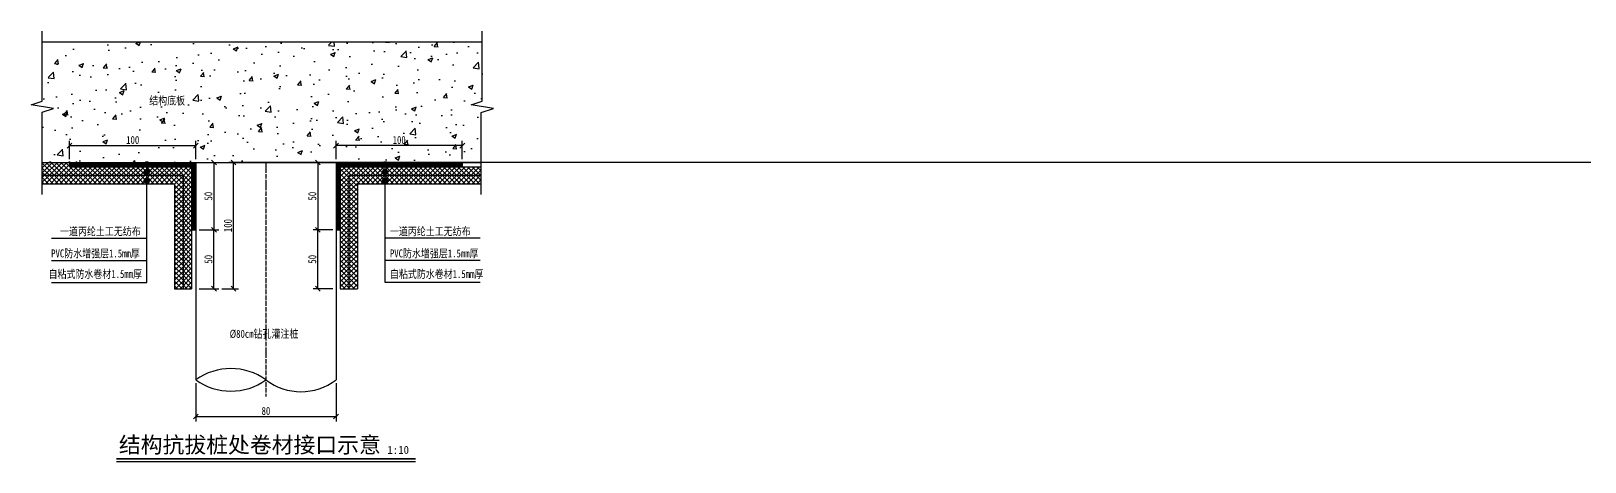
# Model space of a CAD drawing. Header units: millimetres. Extents: x 9472 to 214973, y -2225 to 23593.
# Drawn here: x 15034 to 22316, y -2225 to -206 of the extents above; entities that cross this region are included whole.
import ezdxf

# ---------------------------------------------------------------- set-up
doc = ezdxf.new("R2010")
doc.units = ezdxf.units.MM
doc.header["$LTSCALE"] = 0.3
doc.header["$MEASUREMENT"] = 0
doc.linetypes.add('ACAD_ISO04W100', pattern=[30, 24, -3, 0, -3])
for name, color, linetype in [('DIM', 3, 'Continuous'), ('文字', 7, 'Continuous'), ('标注', 7, 'Continuous'), ('点划线', 6, 'ACAD_ISO04W100')]:
    doc.layers.add(name, color=color, linetype=linetype)
doc.styles.add('宋体', font='SimSun.ttf', dxfattribs={"width": 0.8})
doc.styles.add('楷体', font='SIMKAI.TTF')
doc.dimstyles.new('结构75', dxfattribs={"dimscale": 15, "dimtxt": 2.5, "dimasz": 1.5, "dimexe": 1.5, "dimexo": 1, "dimgap": 0.5, "dimtad": 1, "dimdec": 1, "dimlfac": 0.05, "dimdsep": 46, "dimtxsty": '宋体', "dimblk": 'ARCHTICK', "dimcen": 0.09, "dimclrd": 256, "dimclre": 256, "dimclrt": 7, "dimaunit": 1, "dimadec": 3, "dimazin": 0, "dimtfac": 1, "dimtdec": 1, "dimtix": 1, "dimtofl": 0, "dimtmove": 2, "dimatfit": 3, "dimldrblk": 'ARCHTICK', "dimfxl": 0, "dimtolj": 1, "dimtzin": 0, "dimarcsym": 0})
pattern_1 = [(45, (-199058.688, 118713.267), (-11.2253202, 11.2253202), []), (135, (-199058.688, 118713.267), (-11.2253202, -11.2253202), [])]

# ---------------------------------------------------------------- blocks, each defined once
blk = doc.blocks.new('_ARCHTICK')
at = {"layer": 'DIM', "color": 4, "linetype": 'ByBlock'}
blk.add_line((-0.5, -0.5), (0.5, 0.5), dxfattribs=at)
blk = doc.blocks.new('*D16')
at = {"layer": 'Defpoints', "color": 0}
for p in [(15806.6, -742.9), (15214.9, -821.7), (15806.6, -821.7)]:
    blk.add_point(p, dxfattribs=at)
at = {"layer": '标注', "lineweight": -2}
for p, q in [((15214.9, -806.7), (15214.9, -720.4)), ((15806.6, -806.7), (15806.6, -720.4)), ((15214.9, -742.9), (15806.6, -742.9))]:
    blk.add_line(p, q, dxfattribs=at)
at = {"layer": '标注', "lineweight": -2, "xscale": 22.5, "yscale": 22.5, "zscale": 22.5, "rotation": 180}
blk.add_blockref('_ARCHTICK', (15214.9, -742.9), dxfattribs=at)
at = {"layer": '标注', "lineweight": -2, "xscale": 22.5, "yscale": 22.5, "zscale": 22.5}
blk.add_blockref('_ARCHTICK', (15806.6, -742.9), dxfattribs=at)
at = {"layer": '标注', "color": 7, "insert": (15510.8, -716.6), "char_height": 37.5, "attachment_point": 5, "style": '宋体'}
blk.add_mtext('\\A1;100', dxfattribs=at)
blk = doc.blocks.new('*D17')
at = {"layer": 'Defpoints', "color": 0}
for p in [(15806.6, -821.7), (15806.6, -1137.5), (15891.5, -1137.5)]:
    blk.add_point(p, dxfattribs=at)
at = {"layer": '标注', "lineweight": -2}
for p, q in [((15821.6, -821.7), (15914, -821.7)), ((15891.5, -821.7), (15891.5, -1137.5)), ((15821.6, -1137.5), (15914, -1137.5))]:
    blk.add_line(p, q, dxfattribs=at)
at = {"layer": '标注', "lineweight": -2, "xscale": 22.5, "yscale": 22.5, "zscale": 22.5}
for p, rotation in [((15891.5, -821.7), 90), ((15891.5, -1137.5), 270)]:
    blk.add_blockref('_ARCHTICK', p, dxfattribs=dict(at, rotation=rotation))
at = {"layer": '标注', "color": 7, "insert": (15865.3, -979.6), "char_height": 37.5, "attachment_point": 5, "rotation": 90, "style": '宋体'}
blk.add_mtext('\\A1;50', dxfattribs=at)
blk = doc.blocks.new('*D12')
at = {"layer": 'Defpoints', "color": 0}
for p in [(15806.6, -1137.5), (15891.5, -1137.5), (15806.6, -1413.4)]:
    blk.add_point(p, dxfattribs=at)
at = {"layer": '标注', "lineweight": -2}
for p, q in [((15821.6, -1137.5), (15914, -1137.5)), ((15891.5, -1413.4), (15891.5, -1137.5)), ((15821.6, -1413.4), (15914, -1413.4))]:
    blk.add_line(p, q, dxfattribs=at)
at = {"layer": '标注', "lineweight": -2, "xscale": 22.5, "yscale": 22.5, "zscale": 22.5}
for p, rotation in [((15891.5, -1137.5), 90), ((15891.5, -1413.4), 270)]:
    blk.add_blockref('_ARCHTICK', p, dxfattribs=dict(at, rotation=rotation))
at = {"layer": '标注', "color": 7, "insert": (15865.3, -1275.4), "char_height": 37.5, "attachment_point": 5, "rotation": 90, "style": '宋体'}
blk.add_mtext('\\A1;50', dxfattribs=at)
blk = doc.blocks.new('*D13')
at = {"layer": 'Defpoints', "color": 0}
for p in [(16463.4, -742.9), (16463.4, -821.7), (17055.1, -821.7)]:
    blk.add_point(p, dxfattribs=at)
at = {"layer": '标注', "lineweight": -2}
for p, q in [((16463.4, -806.7), (16463.4, -720.4)), ((17055.1, -806.7), (17055.1, -720.4)), ((17055.1, -742.9), (16463.4, -742.9))]:
    blk.add_line(p, q, dxfattribs=at)
at = {"layer": '标注', "lineweight": -2, "xscale": 22.5, "yscale": 22.5, "zscale": 22.5, "rotation": 180}
blk.add_blockref('_ARCHTICK', (16463.4, -742.9), dxfattribs=at)
at = {"layer": '标注', "lineweight": -2, "xscale": 22.5, "yscale": 22.5, "zscale": 22.5}
blk.add_blockref('_ARCHTICK', (17055.1, -742.9), dxfattribs=at)
at = {"layer": '标注', "color": 7, "insert": (16759.3, -716.6), "char_height": 37.5, "attachment_point": 5, "style": '宋体'}
blk.add_mtext('\\A1;100', dxfattribs=at)
blk = doc.blocks.new('*D14')
at = {"layer": 'Defpoints', "color": 0}
for p in [(16463.4, -821.7), (16378.5, -1137.5), (16463.4, -1137.5)]:
    blk.add_point(p, dxfattribs=at)
at = {"layer": '标注', "lineweight": -2}
for p, q in [((16448.4, -821.7), (16356, -821.7)), ((16378.5, -821.7), (16378.5, -1137.5)), ((16448.4, -1137.5), (16356, -1137.5))]:
    blk.add_line(p, q, dxfattribs=at)
at = {"layer": '标注', "lineweight": -2, "xscale": 22.5, "yscale": 22.5, "zscale": 22.5}
for p, rotation in [((16378.5, -821.7), 90), ((16378.5, -1137.5), 270)]:
    blk.add_blockref('_ARCHTICK', p, dxfattribs=dict(at, rotation=rotation))
at = {"layer": '标注', "color": 7, "insert": (16352.3, -979.6), "char_height": 37.5, "attachment_point": 5, "rotation": 90, "style": '宋体'}
blk.add_mtext('\\A1;50', dxfattribs=at)
blk = doc.blocks.new('*D15')
at = {"layer": 'Defpoints', "color": 0}
for p in [(16378.5, -1137.5), (16463.4, -1137.5), (16463.4, -1413.4)]:
    blk.add_point(p, dxfattribs=at)
at = {"layer": '标注', "lineweight": -2}
for p, q in [((16448.4, -1137.5), (16356, -1137.5)), ((16378.5, -1413.4), (16378.5, -1137.5)), ((16448.4, -1413.4), (16356, -1413.4))]:
    blk.add_line(p, q, dxfattribs=at)
at = {"layer": '标注', "lineweight": -2, "xscale": 22.5, "yscale": 22.5, "zscale": 22.5}
for p, rotation in [((16378.5, -1137.5), 90), ((16378.5, -1413.4), 270)]:
    blk.add_blockref('_ARCHTICK', p, dxfattribs=dict(at, rotation=rotation))
at = {"layer": '标注', "color": 7, "insert": (16352.3, -1275.4), "char_height": 37.5, "attachment_point": 5, "rotation": 90, "style": '宋体'}
blk.add_mtext('\\A1;50', dxfattribs=at)
blk = doc.blocks.new('*D18')
at = {"layer": 'Defpoints', "color": 0}
for p in [(15983.3, -821.7), (214972.7, -821.7), (15914, -1413.4)]:
    blk.add_point(p, dxfattribs=at)
at = {"layer": '标注', "lineweight": -2}
for p, q in [((214957.7, -821.7), (15960.8, -821.7)), ((15983.3, -1413.4), (15983.3, -821.7)), ((15929, -1413.4), (16005.8, -1413.4))]:
    blk.add_line(p, q, dxfattribs=at)
at = {"layer": '标注', "lineweight": -2, "xscale": 22.5, "yscale": 22.5, "zscale": 22.5}
for p, rotation in [((15983.3, -821.7), 90), ((15983.3, -1413.4), 270)]:
    blk.add_blockref('_ARCHTICK', p, dxfattribs=dict(at, rotation=rotation))
at = {"layer": '标注', "color": 7, "insert": (15957.1, -1117.5), "char_height": 37.5, "attachment_point": 5, "rotation": 90, "style": '宋体'}
blk.add_mtext('\\A1;100', dxfattribs=at)
blk = doc.blocks.new('*D19')
at = {"layer": 'Defpoints', "color": 0}
for p in [(15806.6, -1840.8), (16463.4, -1840.8), (16463.4, -2012.7)]:
    blk.add_point(p, dxfattribs=at)
at = {"layer": '标注', "lineweight": -2}
for p, q in [((15806.6, -1855.8), (15806.6, -2035.2)), ((16463.4, -1855.8), (16463.4, -2035.2)), ((15806.6, -2012.7), (16463.4, -2012.7))]:
    blk.add_line(p, q, dxfattribs=at)
at = {"layer": '标注', "lineweight": -2, "xscale": 22.5, "yscale": 22.5, "zscale": 22.5, "rotation": 180}
blk.add_blockref('_ARCHTICK', (15806.6, -2012.7), dxfattribs=at)
at = {"layer": '标注', "lineweight": -2, "xscale": 22.5, "yscale": 22.5, "zscale": 22.5}
blk.add_blockref('_ARCHTICK', (16463.4, -2012.7), dxfattribs=at)
at = {"layer": '标注', "color": 7, "insert": (16135, -1986.5), "char_height": 37.5, "attachment_point": 5, "style": '宋体'}
blk.add_mtext('\\A1;80', dxfattribs=at)

msp = doc.modelspace()

# ---------------------------------------------------------------- hatches: boundary and pattern name
h = msp.add_hatch()
h.set_pattern_fill('AR-CONC', color=9, scale=1.25, style=0)
h.set_pattern_definition([(50, (-199058.69, 118713.27), (227.73084, -19.92386), [23.8125, -261.9375]), (355, (-199058.69, 118713.27), (-44.05353, 238.8208), [19.05, -209.55]), (100.451, (-199039.7, 118711.6), (183.67813, 218.89586), [20.2375, -222.6125]), (46.1842, (-199058.7, 118776.77), (338.8488, -52.5529), [35.71875, -392.90625]), (96.6356, (-199030.45, 118772.4), (296.7553, 309.28194), [30.35625, -333.91875]), (351.184, (-199058.7, 118776.77), (296.75576, 309.2814), [28.575, -314.325]), (21, (-199026.94, 118760.9), (189.5186, -127.8319), [23.8125, -261.9375]), (326, (-199026.94, 118760.9), (77.25254, 230.23496), [19.05, -209.55]), (71.4514, (-199011.14, 118750.24), (266.77061, 102.40357), [20.2375, -222.6125]), (37.5, (-199058.69, 118713.27), (3.860754, 105.693799), [0, -207.01, 0, -212.725, 0, -210.34375]), (7.5, (-199058.69, 118713.27), (83.52458, 125.22572), [0, -121.285, 0, -202.2475, 0, -80.16875]), (327.5, (-199129.49, 118713.27), (169.488244, -7.16093), [0, -79.375, 0, -247.65, 0, -328.6125]), (317.5, (-199161.24, 118713.27), (185.16148, 31.78311), [0, -103.1875, 0, -164.465, 0, -233.3625])])
h.paths.add_polyline_path([(15086.92, -255.79), (15086.92, -533.69), (15034.42, -551.19), (15139.42, -568.69), (15086.92, -586.19), (15086.92, -821.68), (15568.41, -821.68, -0.3938584), (15584.78, -821.68), (16685.25, -821.68, -0.3938584), (16701.62, -821.68), (17143.63, -821.68), (17143.63, -587.93), (17201.35, -568.69), (17096.35, -551.19), (17148.85, -533.69), (17148.85, -255.79)])
h = msp.add_hatch()
h.set_pattern_fill('ANSI37', color=256, scale=5, style=0)
h.set_pattern_definition(pattern_1)
h.paths.add_polyline_path([(15214.93, -841.68), (15214.93, -821.68), (15086.92, -821.68), (15086.92, -881.68), (15746.62, -881.68), (15746.62, -1413.37), (15786.62, -1413.37), (15786.62, -841.68)])
h.paths.add_polyline_path([(16483.41, -841.68), (16483.41, -1413.37), (16523.41, -1413.37), (16523.41, -881.68), (17143.63, -881.68), (17143.63, -841.68)])
h.paths.add_polyline_path([(17143.63, -921.68), (17143.63, -881.68), (16523.41, -881.68), (16523.41, -1413.37), (16563.41, -1413.37), (16563.41, -921.68)], flags=17)
h = msp.add_hatch()
h.set_pattern_fill('ANSI31', style=0)
h.set_pattern_definition([(45, (-199058.688, 118713.2675), (-2.24506403, 2.24506403), [])])
h.paths.add_polyline_path([(15214.93, -821.68), (15214.93, -841.68), (15786.62, -841.68), (15786.62, -1137.53), (15806.62, -1137.53), (15806.62, -821.68)])
h.paths.add_polyline_path([(17055.1, -841.68), (17055.1, -821.68), (16463.41, -821.68), (16463.41, -1137.53), (16483.41, -1137.53), (16483.41, -841.68)])
h = msp.add_hatch(color=256)
edge = h.paths.add_edge_path()
edge.add_arc((15576.59, -830.46), 12, 0, 360)
h = msp.add_hatch(color=256)
edge = h.paths.add_edge_path()
edge.add_arc((15576.59, -866.1), 12, 0, 360)
h = msp.add_hatch(color=256)
edge = h.paths.add_edge_path()
edge.add_arc((16693.43, -830.46), 12, 0, 360)
h = msp.add_hatch(color=256)
edge = h.paths.add_edge_path()
edge.add_arc((16693.43, -866.1), 12, 0, 360)
h = msp.add_hatch()
h.set_pattern_fill('ANSI37', color=256, scale=5, style=0)
h.set_pattern_definition(pattern_1)
h.paths.add_polyline_path([(15706.62, -921.68), (15706.62, -1413.37), (15746.62, -1413.37), (15746.62, -881.68), (15086.92, -881.68), (15086.92, -921.68)])
h = msp.add_hatch(color=256)
edge = h.paths.add_edge_path()
edge.add_arc((15576.59, -906.82), 12, 0, 360)
h = msp.add_hatch(color=256)
edge = h.paths.add_edge_path()
edge.add_arc((16693.43, -906.82), 12, 0, 360)

# ---------------------------------------------------------------- linework, layer by layer
at = {"color": 3}
for p, q in [((15086.92, -533.69), (15086.92, -205.79)), ((17148.85, -533.69), (17148.85, -205.79)), ((15034.42, -551.19), (15086.92, -533.69)), ((15139.42, -568.69), (15034.42, -551.19)), ((15086.92, -586.19), (15139.42, -568.69)), ((17096.35, -551.19), (17148.85, -533.69)), ((17201.35, -568.69), (17096.35, -551.19)), ((17143.63, -587.93), (17201.35, -568.69)), ((15086.92, -971.68), (15086.92, -586.19)), ((17143.63, -971.68), (17143.63, -587.93))]:
    msp.add_line(p, q, dxfattribs=at)
at = {"color": 7}
for p, q in [((15086.92, -255.79), (17148.85, -255.79)), ((15086.92, -821.68), (17143.63, -821.68)), ((15576.59, -1383.96), (15576.59, -818.46)), ((15806.62, -821.68), (15806.62, -1840.76)), ((16463.41, -821.68), (16463.41, -1840.76)), ((16693.43, -1383.96), (16693.43, -818.46))]:
    msp.add_line(p, q, dxfattribs=at)
at = {"color": 6}
for p, q in [((15214.93, -821.68), (15214.93, -841.68)), ((15214.93, -841.68), (15786.62, -841.68)), ((15786.62, -841.68), (15786.62, -1413.37)), ((16483.41, -841.68), (17143.63, -841.68)), ((16483.41, -841.68), (16483.41, -1413.37)), ((17055.1, -821.68), (17055.1, -841.68)), ((15086.92, -881.68), (15746.62, -881.68)), ((15086.92, -921.68), (15706.62, -921.68)), ((15706.62, -921.68), (15706.62, -1413.37)), ((15746.62, -881.68), (15746.62, -1413.37)), ((16523.41, -881.68), (17143.63, -881.68)), ((16523.41, -881.68), (17143.63, -881.68)), ((16523.41, -881.68), (16523.41, -1413.37)), ((16563.41, -921.68), (17143.63, -921.68)), ((16563.41, -921.68), (16563.41, -1413.37)), ((15786.62, -1137.53), (15806.62, -1137.53)), ((16463.41, -1137.53), (16483.41, -1137.53)), ((15706.62, -1413.37), (15786.62, -1413.37)), ((16483.41, -1413.37), (16563.41, -1413.37))]:
    msp.add_line(p, q, dxfattribs=at)
at = {"color": 7, "ltscale": 100}
for p, q in [((15130.71, -1176.99), (15576.59, -1176.99)), ((17139.31, -1176.99), (16693.43, -1176.99)), ((15130.71, -1280.47), (15576.59, -1280.47)), ((17139.31, -1280.47), (16693.43, -1280.47)), ((15130.71, -1383.96), (15576.59, -1383.96)), ((17139.31, -1383.96), (16693.43, -1383.96))]:
    msp.add_line(p, q, dxfattribs=at)
for centre in [(15576.59, -830.46), (15576.59, -866.1), (16693.43, -830.46), (16693.43, -866.1), (15576.59, -906.82), (16693.43, -906.82)]:
    msp.add_circle(centre, 12)
at = {"color": 7}
for centre, radius, start, end in [((15970.81, -2069.24), 281.37, 54.297826, 125.702174), ((15970.81, -1612.27), 281.37, 234.297826, 305.702174), ((16299.21, -1625.58), 270.67, 232.653239, 307.346761)]:
    msp.add_arc(centre, radius, start, end, dxfattribs=at)
at = {"layer": '文字'}
msp.add_line((16835.82, -2225.39), (15434.2, -2225.39), dxfattribs=at)
at = {"layer": '文字', "const_width": 7.5}
msp.add_lwpolyline([(16835.82, -2210.39), (15434.2, -2210.39)], dxfattribs=at)
at = {"layer": '点划线', "linetype": 'ACAD_ISO04W100', "ltscale": 3}
msp.add_line((16135.01, -821.68), (16135.01, -1919.09), dxfattribs=at)

# ---------------------------------------------------------------- texts
at = {"color": 7, "ltscale": 100, "style": '宋体', "width": 0.8}
for s, p in [('结构底板', (15588.1, -550.73)), ('一道丙纶土工无纺布', (15170.13, -1163.27)), ('一道丙纶土工无纺布', (16715.9, -1163.27)), ('PVC防水增强层1.5mm厚', (15128.63, -1266.75)), ('PVC防水增强层1.5mm厚', (16715.9, -1266.75)), ('自粘式防水卷材1.5mm厚', (15116.29, -1363.23)), ('自粘式防水卷材1.5mm厚', (16715.9, -1363.23)), ('%%C80cm钻孔灌注桩', (15965.07, -1643.62))]:
    msp.add_text(s, height=37.5, dxfattribs=at).set_placement(p)
at = {"style": '楷体'}
msp.add_text('结构抗拔桩处卷材接口示意', height=75, dxfattribs=at).set_placement((15445.85, -2182.73))
at = {"layer": '文字', "style": '楷体'}
msp.add_text(' 1:10', height=37.5, dxfattribs=at).set_placement((16677.98, -2187.84))

# ---------------------------------------------------------------- dimensions: what is measured, and where the dimension line sits
at = {"layer": '标注'}
for base, p1, p2, text, picture, middle in [((15806.62, -742.88), (15214.93, -821.68), (15806.62, -821.68), '100', '*D16', (15510.77, -716.63)), ((16463.41, -2012.71), (15806.62, -1840.76), (16463.41, -1840.76), '80', '*D19', (16135.01, -1986.46))]:
    dim = msp.add_linear_dim(base=base, p1=p1, p2=p2, text=text, dimstyle='结构75', dxfattribs=at)
    dim.commit()
    dim.dimension.update_dxf_attribs({"geometry": picture, "text_midpoint": middle})
for base, p1, p2, angle, text, picture, middle in [((16463.41, -742.88), (17055.1, -821.68), (16463.41, -821.68), 180, '100', '*D13', (16759.25, -716.63)), ((15891.52, -1137.53), (15806.62, -821.68), (15806.62, -1137.53), 90, '50', '*D17', (15865.27, -979.6)), ((15983.35, -821.68), (15914.02, -1413.37), (214972.71, -821.68), 90, '100', '*D18', (15957.1, -1117.53)), ((16378.51, -1137.53), (16463.41, -821.68), (16463.41, -1137.53), 90, '50', '*D14', (16352.26, -979.6)), ((15891.52, -1137.53), (15806.62, -1413.37), (15806.62, -1137.53), 270, '50', '*D12', (15865.27, -1275.45)), ((16378.51, -1137.53), (16463.41, -1413.37), (16463.41, -1137.53), 270, '50', '*D15', (16352.26, -1275.45))]:
    dim = msp.add_linear_dim(base=base, p1=p1, p2=p2, angle=angle, text=text, dimstyle='结构75', dxfattribs=at)
    dim.commit()
    dim.dimension.update_dxf_attribs({"geometry": picture, "text_midpoint": middle})

doc.saveas('drawing.dxf')
